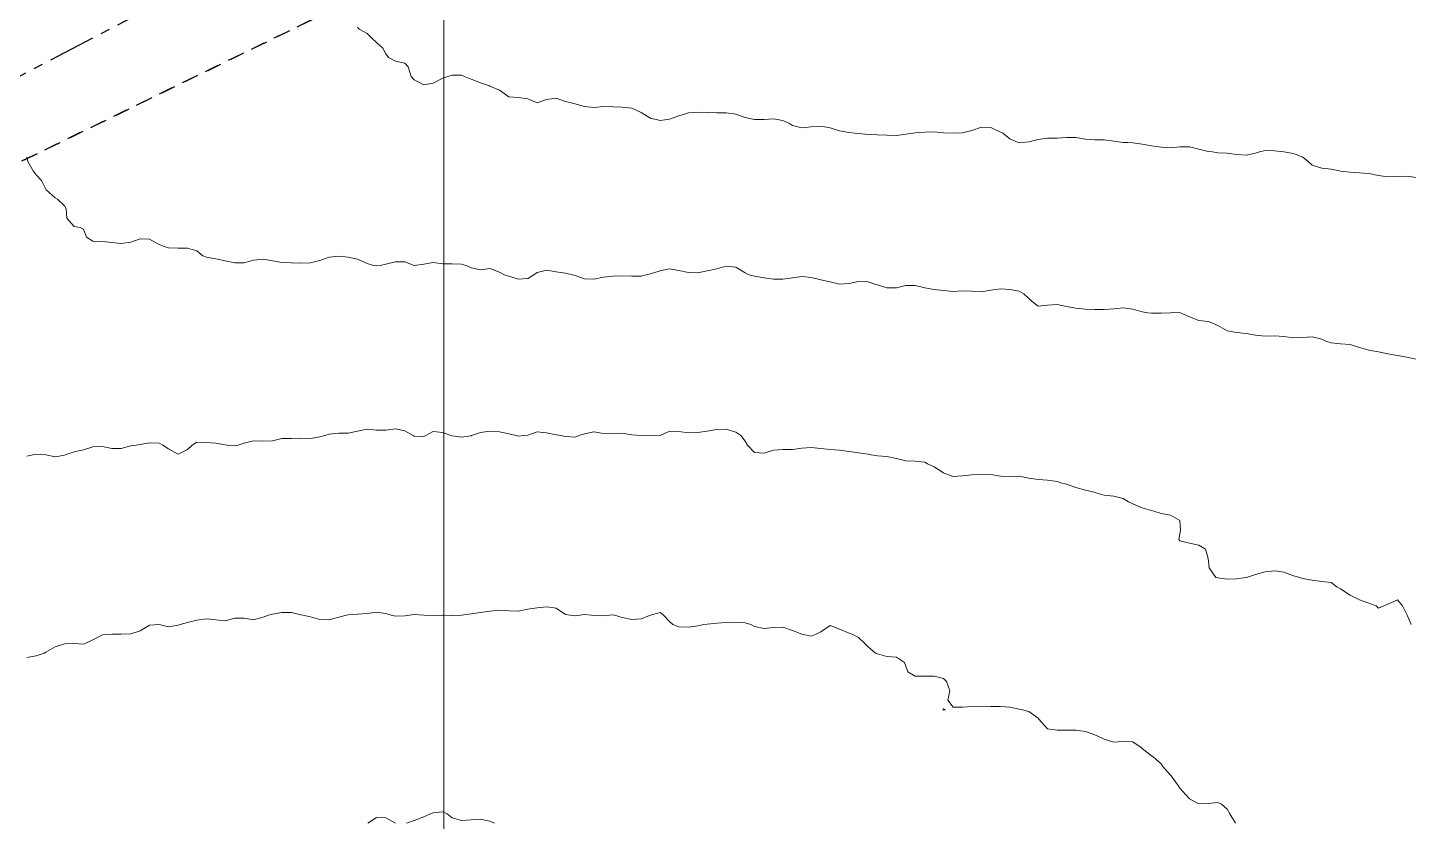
# Model space of a CAD drawing. Header units: centimetres. Extents: x 0 to 642158, y -847 to 649707.
# Drawn here: x 617344.8 to 617417.8, y 620589.3 to 620631.3 of the extents above; entities that cross this region are included whole.
import ezdxf

# ---------------------------------------------------------------- set-up
doc = ezdxf.new("R2010")
doc.units = ezdxf.units.CM
doc.header["$MEASUREMENT"] = 0
doc.linetypes.add('CENTERX2', pattern=[4, 2.5, -0.5, 0.5, -0.5])
doc.linetypes.add('JIS_02_0.7', pattern=[1.35, 0.75, -0.6])
for name, color, linetype, lineweight in [('MEV_grille', 254, 'Continuous', 9), ('WAL_parcellaire agricole', 7, 'JIS_02_0.7', 25), ('WAL_topographie 0.5', 253, 'Continuous', 20)]:
    doc.layers.add(name, color=color, linetype=linetype, lineweight=lineweight)
doc.layers.add('SPW_parcellaire cadastral', color=7, linetype='CENTERX2', lineweight=25, true_color=0xff0542)

# ---------------------------------------------------------------- blocks, each defined once
blk = doc.blocks.new('*U112')
at = {"layer": 'MEV_grille', "transparency": 33554687}
blk.add_lwpolyline([(0, 1825.476), (0, -1825.476)], dxfattribs=at)
blk = doc.blocks.new('*U113')
at = {"layer": 'MEV_grille', "color": 0, "linetype": 'ByBlock', "lineweight": -2, "transparency": 16777216}
blk.add_blockref('*U112', (2000, 0), dxfattribs=at)

msp = doc.modelspace()

# ---------------------------------------------------------------- linework, layer by layer
at = {"layer": 'SPW_parcellaire cadastral'}
msp.add_lwpolyline([(617460.602, 620389.063), (617403.797, 620447.392), (617307.032, 620609.235), (617461.462, 620689.988)], dxfattribs=at)
at = {"layer": 'WAL_parcellaire agricole'}
for points in [[(617309.438, 620607.195), (617305.901, 620612.93), (617403.769, 620661.316), (617465.14, 620690.573), (617468.944, 620684.892), (617309.438, 620607.195)], [(617433.096, 620366.614), (617410.173, 620419.069), (617401.171, 620440.192), (617383.167, 620474.94), (617355.661, 620521.186), (617334.032, 620558.809), (617324.53, 620577.932), (617310.527, 620605.43), (617309.438, 620607.195), (617468.944, 620684.892)]]:
    msp.add_lwpolyline(points, dxfattribs=at)
at = {"layer": 'WAL_topographie 0.5'}
for points in [[(617362.25, 620631.361), (617362.341, 620631.25), (617362.75, 620631.025), (617363.025, 620630.75), (617363.25, 620630.545), (617363.592, 620630.25), (617363.75, 620629.95), (617363.883, 620629.75), (617364.25, 620629.554), (617364.75, 620629.446), (617364.927, 620629.25), (617365.083, 620628.75), (617365.25, 620628.568), (617365.75, 620628.297), (617366.25, 620628.396), (617366.75, 620628.654), (617367.031, 620628.75), (617367.25, 620628.814), (617367.75, 620628.806), (617367.897, 620628.75), (617368.25, 620628.604), (617368.75, 620628.413), (617369.221, 620628.25), (617369.25, 620628.238), (617369.75, 620628.024), (617370.119, 620627.75), (617370.25, 620627.669), (617370.75, 620627.636), (617371.25, 620627.568), (617371.75, 620627.353), (617372.25, 620627.526), (617372.75, 620627.605), (617373.25, 620627.424), (617373.75, 620627.306), (617373.929, 620627.25), (617374.25, 620627.16), (617374.75, 620627.096), (617375.25, 620627.148), (617375.75, 620627.147), (617376.25, 620627.123), (617376.75, 620627.069), (617377.25, 620626.846), (617377.391, 620626.75), (617377.75, 620626.541), (617378.25, 620626.414), (617378.75, 620626.483), (617379.25, 620626.67), (617379.536, 620626.75), (617379.75, 620626.82), (617380.25, 620626.85), (617380.75, 620626.835), (617381.25, 620626.82), (617381.75, 620626.818), (617382.25, 620626.75), (617382.25, 620626.75), (617382.75, 620626.583), (617383.25, 620626.477), (617383.75, 620626.464), (617384.25, 620626.5), (617384.75, 620626.417), (617385.094, 620626.25), (617385.25, 620626.157), (617385.75, 620626.029), (617386.25, 620626.083), (617386.75, 620626.12), (617387.25, 620626.037), (617387.75, 620625.865), (617388.25, 620625.775), (617388.55, 620625.75), (617388.75, 620625.731), (617389.25, 620625.667), (617389.75, 620625.664), (617390.25, 620625.648), (617390.75, 620625.627), (617391.25, 620625.694), (617391.639, 620625.75), (617391.75, 620625.765), (617392.25, 620625.807), (617392.75, 620625.808), (617393.25, 620625.772), (617393.75, 620625.75), (617394.25, 620625.767), (617394.75, 620625.882), (617395.25, 620626.071), (617395.75, 620626.046), (617396.25, 620625.8), (617396.375, 620625.75), (617396.75, 620625.45), (617397.194, 620625.25), (617397.25, 620625.239), (617397.417, 620625.25), (617397.75, 620625.28), (617398.25, 620625.405), (617398.75, 620625.49), (617399.25, 620625.483), (617399.75, 620625.509), (617400.25, 620625.521), (617400.75, 620625.424), (617401.25, 620625.398), (617401.75, 620625.391), (617402.25, 620625.317), (617402.75, 620625.259), (617403, 620625.25), (617403.25, 620625.241), (617403.75, 620625.171), (617404.25, 620625.083), (617404.75, 620625.005), (617405.25, 620624.976), (617405.75, 620625.032), (617406.25, 620625.023), (617406.75, 620624.907), (617407.25, 620624.782), (617407.464, 620624.75), (617407.75, 620624.712), (617408.25, 620624.689), (617408.75, 620624.612), (617409.25, 620624.576), (617409.75, 620624.694), (617409.964, 620624.75), (617410.25, 620624.827), (617410.75, 620624.817), (617411.25, 620624.75), (617411.25, 620624.75), (617411.75, 620624.676), (617412.25, 620624.469), (617412.53, 620624.25), (617412.75, 620624.046), (617413.25, 620623.893), (617413.75, 620623.842), (617414.188, 620623.75), (617414.25, 620623.741), (617414.75, 620623.685), (617415.25, 620623.644), (617415.75, 620623.606), (617416.25, 620623.51), (617416.75, 620623.435), (617417.25, 620623.454), (617417.75, 620623.473), (617418.25, 620623.407)], [(617344.75, 620624.481), (617344.81, 620624.25), (617345.088, 620623.75), (617345.25, 620623.538), (617345.528, 620623.25), (617345.75, 620622.788), (617345.773, 620622.75), (617346.25, 620622.33), (617346.375, 620622.25), (617346.75, 620621.897), (617346.828, 620621.75), (617346.875, 620621.25), (617347.25, 620620.809), (617347.583, 620620.75), (617347.75, 620620.667), (617347.906, 620620.25), (617348.25, 620620.03), (617348.75, 620620.02), (617349.25, 620619.964), (617349.75, 620619.91), (617350.25, 620619.982), (617350.75, 620620.164), (617351.25, 620620.136), (617351.75, 620619.853), (617352.016, 620619.75), (617352.25, 620619.675), (617352.75, 620619.655), (617353.25, 620619.663), (617353.75, 620619.528), (617354.062, 620619.25), (617354.25, 620619.196), (617354.75, 620619.097), (617355.25, 620619), (617355.75, 620618.886), (617356.25, 620618.88), (617356.75, 620619.02), (617357.25, 620619.087), (617357.75, 620618.987), (617358.25, 620618.901), (617358.75, 620618.882), (617359.25, 620618.865), (617359.75, 620618.896), (617360.25, 620619.017), (617360.75, 620619.193), (617361.25, 620619.24), (617361.75, 620619.192), (617362.25, 620619.083), (617362.75, 620618.847), (617363.083, 620618.75), (617363.25, 620618.722), (617363.438, 620618.75), (617363.75, 620618.818), (617364.25, 620618.939), (617364.75, 620618.944), (617365.25, 620618.75), (617365.75, 620618.825), (617366.25, 620618.898), (617366.75, 620618.826), (617367.25, 620618.839), (617367.75, 620618.821), (617367.987, 620618.75), (617368.25, 620618.615), (617368.75, 620618.51), (617369.25, 620618.583), (617369.75, 620618.386), (617370.023, 620618.25), (617370.25, 620618.181), (617370.75, 620618.032), (617371.25, 620618.062), (617371.576, 620618.25), (617371.75, 620618.379), (617372.25, 620618.494), (617372.75, 620618.406), (617373.25, 620618.342), (617373.625, 620618.25), (617373.75, 620618.215), (617374.25, 620618.041), (617374.75, 620618.019), (617375.25, 620618.128), (617375.75, 620618.183), (617376.25, 620618.2), (617376.75, 620618.189), (617377.25, 620618.19), (617377.519, 620618.25), (617377.75, 620618.304), (617378.25, 620618.472), (617378.75, 620618.567), (617379.25, 620618.488), (617379.75, 620618.381), (617380.25, 620618.361), (617380.75, 620618.468), (617381.25, 620618.575), (617381.75, 620618.718), (617382.25, 620618.667), (617382.75, 620618.354), (617382.958, 620618.25), (617383.25, 620618.177), (617383.75, 620618.098), (617384.25, 620618.03), (617384.75, 620618.019), (617385.25, 620618.092), (617385.75, 620618.171), (617386.25, 620618.112), (617386.75, 620617.99), (617387.25, 620617.885), (617387.75, 620617.762), (617388.25, 620617.786), (617388.75, 620617.906), (617389.25, 620617.889), (617389.667, 620617.75), (617389.75, 620617.722), (617390.25, 620617.56), (617390.75, 620617.56), (617391.25, 620617.681), (617391.75, 620617.689), (617392.25, 620617.567), (617392.75, 620617.483), (617393.25, 620617.42), (617393.75, 620617.37), (617394.25, 620617.408), (617394.75, 620617.386), (617395.25, 620617.357), (617395.75, 620617.446), (617396.25, 620617.518), (617396.75, 620617.479), (617397.25, 620617.391), (617397.487, 620617.25), (617397.75, 620617), (617398.044, 620616.75), (617398.25, 620616.598), (617398.75, 620616.656), (617399.25, 620616.682), (617399.75, 620616.58), (617400.25, 620616.485), (617400.75, 620616.442), (617401.25, 620616.417), (617401.75, 620616.423), (617402.25, 620616.46), (617402.75, 620616.506), (617403.25, 620616.433), (617403.75, 620616.291), (617404.05, 620616.25), (617404.25, 620616.229), (617404.75, 620616.222), (617405.25, 620616.25), (617405.25, 620616.25), (617405.75, 620616.26), (617405.786, 620616.25), (617406.25, 620616.04), (617406.75, 620615.845), (617407.25, 620615.786), (617407.35, 620615.75), (617407.75, 620615.568), (617408.25, 620615.291), (617408.464, 620615.25), (617408.75, 620615.206), (617409.25, 620615.15), (617409.75, 620615.066), (617410.25, 620615.012), (617410.75, 620615.03), (617411.25, 620614.992), (617411.75, 620614.922), (617412.25, 620614.939), (617412.75, 620614.967), (617413.25, 620614.85), (617413.459, 620614.75), (617413.75, 620614.65), (617414.25, 620614.606), (617414.75, 620614.571), (617415.25, 620614.41), (617415.75, 620614.261), (617415.834, 620614.25), (617416.25, 620614.181), (617416.75, 620614.083), (617417.25, 620613.981), (617417.75, 620613.899), (617418.25, 620613.788)], [(617344.75, 620608.655), (617345.15, 620608.75), (617345.25, 620608.769), (617345.5, 620608.75), (617345.75, 620608.734), (617346.25, 620608.62), (617346.75, 620608.715), (617346.841, 620608.75), (617347.25, 620608.891), (617347.75, 620608.991), (617348.25, 620609.15), (617348.75, 620609.171), (617349.25, 620609.067), (617349.75, 620609.071), (617350.25, 620609.2), (617350.536, 620609.25), (617350.75, 620609.281), (617351.25, 620609.359), (617351.75, 620609.347), (617351.944, 620609.25), (617352.25, 620609.046), (617352.75, 620608.773), (617353.25, 620609.016), (617353.5, 620609.25), (617353.75, 620609.409), (617354.25, 620609.385), (617354.75, 620609.344), (617355.25, 620609.264), (617355.35, 620609.25), (617355.75, 620609.202), (617355.932, 620609.25), (617356.25, 620609.345), (617356.75, 620609.479), (617357.25, 620609.454), (617357.75, 620609.466), (617358.25, 620609.597), (617358.75, 620609.597), (617359.25, 620609.573), (617359.75, 620609.6), (617360.25, 620609.682), (617360.513, 620609.75), (617360.75, 620609.821), (617361.25, 620609.883), (617361.75, 620609.879), (617362.25, 620609.981), (617362.75, 620610.087), (617363.25, 620610.029), (617363.75, 620610.034), (617364.25, 620610.103), (617364.75, 620610.01), (617365.198, 620609.75), (617365.25, 620609.717), (617365.75, 620609.697), (617365.855, 620609.75), (617366.25, 620609.964), (617366.75, 620609.913), (617367.187, 620609.75), (617367.25, 620609.731), (617367.75, 620609.665), (617368.25, 620609.741), (617368.278, 620609.75), (617368.75, 620609.91), (617369.25, 620609.988), (617369.75, 620609.947), (617370.25, 620609.848), (617370.643, 620609.75), (617370.75, 620609.722), (617371.051, 620609.75), (617371.25, 620609.776), (617371.75, 620609.943), (617372.25, 620609.896), (617372.75, 620609.798), (617373, 620609.75), (617373.25, 620609.699), (617373.75, 620609.665), (617373.969, 620609.75), (617374.25, 620609.848), (617374.75, 620609.94), (617375.25, 620609.859), (617375.75, 620609.848), (617376.25, 620609.883), (617376.75, 620609.792), (617377.25, 620609.75), (617377.75, 620609.767), (617378.25, 620609.75), (617378.75, 620609.989), (617379.25, 620609.974), (617379.75, 620609.894), (617380.25, 620609.92), (617380.75, 620609.976), (617381.25, 620610.066), (617381.75, 620610.09), (617382.25, 620609.923), (617382.523, 620609.75), (617382.75, 620609.462), (617382.867, 620609.25), (617383.25, 620608.859), (617383.75, 620608.827), (617384.25, 620608.985), (617384.75, 620609.014), (617385.25, 620609.013), (617385.75, 620609.083), (617386.25, 620609.112), (617386.75, 620609.075), (617387.25, 620609.022), (617387.75, 620608.98), (617388.25, 620608.909), (617388.75, 620608.844), (617389.25, 620608.767), (617389.306, 620608.75), (617389.75, 620608.681), (617390.25, 620608.639), (617390.75, 620608.54), (617391.25, 620608.421), (617391.75, 620608.405), (617392.25, 620608.338), (617392.402, 620608.25), (617392.75, 620608.093), (617393.25, 620607.783), (617393.322, 620607.75), (617393.75, 620607.58), (617394.25, 620607.613), (617394.75, 620607.679), (617395.25, 620607.706), (617395.75, 620607.687), (617396.25, 620607.606), (617396.75, 620607.586), (617397.25, 620607.604), (617397.75, 620607.5), (617398.25, 620607.426), (617398.75, 620607.397), (617399.25, 620607.321), (617399.458, 620607.25), (617399.75, 620607.172), (617400.25, 620607.006), (617400.75, 620606.869), (617401.204, 620606.75), (617401.25, 620606.733), (617401.75, 620606.604), (617402.25, 620606.546), (617402.75, 620606.421), (617403.036, 620606.25), (617403.25, 620606.132), (617403.75, 620605.928), (617404.25, 620605.784), (617404.365, 620605.75), (617404.75, 620605.631), (617405.25, 620605.536), (617405.75, 620605.25), (617405.75, 620605.25), (617405.785, 620604.75), (617405.75, 620604.55), (617405.696, 620604.25), (617405.75, 620604.175), (617406.25, 620604.058), (617406.75, 620603.946), (617407.094, 620603.75), (617407.25, 620603.25), (617407.25, 620603.25), (617407.288, 620602.75), (617407.645, 620602.25), (617407.75, 620602.219), (617408.25, 620602.164), (617408.75, 620602.18), (617409.25, 620602.243), (617409.274, 620602.25), (617409.75, 620602.395), (617410.25, 620602.541), (617410.75, 620602.591), (617411.25, 620602.526), (617411.75, 620602.33), (617412.096, 620602.25), (617412.25, 620602.194), (617412.75, 620602.11), (617413.25, 620602.033), (617413.75, 620601.985), (617414.058, 620601.75), (617414.25, 620601.646), (617414.75, 620601.315), (617414.855, 620601.25), (617415.25, 620601.067), (617415.75, 620600.893), (617416.125, 620600.75), (617416.25, 620600.625), (617416.536, 620600.75), (617416.75, 620600.829), (617417.25, 620601.06), (617417.521, 620600.75), (617417.75, 620600.292), (617417.765, 620600.25), (617417.982, 620599.75)], [(617344.75, 620598.02), (617345.25, 620598.107), (617345.662, 620598.25), (617345.75, 620598.287), (617346.25, 620598.58), (617346.75, 620598.732), (617347.25, 620598.75), (617347.25, 620598.75), (617347.25, 620598.75), (617347.75, 620598.711), (617347.837, 620598.75), (617348.25, 620598.952), (617348.75, 620599.211), (617349.25, 620599.25), (617349.25, 620599.25), (617349.75, 620599.25), (617350.25, 620599.259), (617350.75, 620599.423), (617351.25, 620599.728), (617351.75, 620599.75), (617351.75, 620599.75), (617351.75, 620599.75), (617352.25, 620599.641), (617352.75, 620599.716), (617352.857, 620599.75), (617353.25, 620599.867), (617353.75, 620599.982), (617354.25, 620600.05), (617354.75, 620600), (617355.25, 620599.947), (617355.75, 620600.088), (617356.25, 620600.095), (617356.75, 620600), (617357.25, 620600.147), (617357.542, 620600.25), (617357.75, 620600.296), (617358.25, 620600.386), (617358.75, 620600.388), (617359.25, 620600.274), (617359.35, 620600.25), (617359.75, 620600.167), (617360.25, 620600.03), (617360.75, 620600.011), (617361.25, 620600.153), (617361.656, 620600.25), (617361.75, 620600.272), (617362.25, 620600.302), (617362.75, 620600.342), (617363.25, 620600.403), (617363.75, 620600.331), (617364.028, 620600.25), (617364.25, 620600.191), (617364.75, 620600.218), (617365, 620600.25), (617365.25, 620600.294), (617365.75, 620600.25), (617365.751, 620600.25), (617366.25, 620600.239), (617366.749, 620600.25), (617366.75, 620600.25), (617366.751, 620600.25), (617367.25, 620600.239), (617367.749, 620600.25), (617367.75, 620600.25), (617368.25, 620600.318), (617368.75, 620600.393), (617369.25, 620600.471), (617369.75, 620600.521), (617370.25, 620600.479), (617370.75, 620600.461), (617371.25, 620600.569), (617371.75, 620600.641), (617372.25, 620600.693), (617372.75, 620600.618), (617373.25, 620600.289), (617373.499, 620600.25), (617373.75, 620600.21), (617374, 620600.25), (617374.25, 620600.283), (617374.625, 620600.25), (617374.75, 620600.237), (617375.25, 620600.215), (617375.583, 620600.25), (617375.75, 620600.267), (617375.833, 620600.25), (617376.25, 620600.131), (617376.75, 620600.025), (617377.25, 620600.054), (617377.75, 620600.25), (617377.75, 620600.25), (617378.25, 620600.401), (617378.435, 620600.25), (617378.75, 620599.923), (617378.93, 620599.75), (617379.25, 620599.632), (617379.75, 620599.618), (617380.25, 620599.696), (617380.568, 620599.75), (617380.75, 620599.781), (617381.25, 620599.837), (617381.75, 620599.858), (617382.25, 620599.883), (617382.75, 620599.85), (617383.058, 620599.75), (617383.25, 620599.657), (617383.75, 620599.547), (617384.25, 620599.605), (617384.75, 620599.621), (617385.25, 620599.438), (617385.75, 620599.25), (617385.75, 620599.25), (617386.25, 620599.137), (617386.5, 620599.25), (617386.75, 620599.369), (617387.25, 620599.697), (617387.75, 620599.517), (617388.25, 620599.291), (617388.417, 620599.25), (617388.75, 620599.073), (617389.073, 620598.75), (617389.25, 620598.583), (617389.65, 620598.25), (617389.75, 620598.2), (617390.25, 620598.067), (617390.75, 620598.03), (617391.187, 620597.75), (617391.25, 620597.55), (617391.35, 620597.25), (617391.75, 620597.028), (617392.25, 620597.023), (617392.75, 620597.024), (617393.25, 620596.904), (617393.404, 620596.75), (617393.578, 620596.25), (617393.472, 620595.75), (617393.75, 620595.393), (617394.25, 620595.39), (617394.75, 620595.422), (617395.25, 620595.432), (617395.75, 620595.413), (617396.25, 620595.419), (617396.75, 620595.386), (617397.25, 620595.281), (617397.417, 620595.25), (617397.75, 620595.159), (617398.25, 620594.798), (617398.287, 620594.75), (617398.729, 620594.25), (617398.75, 620594.238), (617399.25, 620594.167), (617399.75, 620594.171), (617400.25, 620594.165), (617400.75, 620594.099), (617401.25, 620593.921), (617401.639, 620593.75), (617401.75, 620593.699), (617402.25, 620593.534), (617402.75, 620593.572), (617403.25, 620593.543), (617403.694, 620593.25), (617403.75, 620593.196), (617404.25, 620592.815), (617404.333, 620592.75), (617404.75, 620592.393), (617404.853, 620592.25), (617405.25, 620591.794), (617405.281, 620591.75), (617405.648, 620591.25), (617405.75, 620591.109), (617406.053, 620590.75), (617406.25, 620590.536), (617406.75, 620590.273), (617407.25, 620590.285), (617407.75, 620590.35), (617407.956, 620590.25), (617408.25, 620589.987), (617408.395, 620589.75), (617408.685, 620589.25)], [(617393.25, 620595.235), (617393.35, 620595.25), (617393.25, 620595.306), (617393.214, 620595.25), (617393.25, 620595.235)], [(617362.786, 620589.25), (617363.25, 620589.545), (617363.75, 620589.538), (617364.25, 620589.25)], [(617364.841, 620589.25), (617365.25, 620589.391), (617365.75, 620589.579), (617366.111, 620589.75), (617366.25, 620589.798), (617366.75, 620589.841), (617366.985, 620589.75), (617367.25, 620589.536), (617367.75, 620589.39), (617368.25, 620589.427), (617368.75, 620589.457), (617369.25, 620589.361), (617369.5, 620589.25)]]:
    msp.add_lwpolyline(points, dxfattribs=at)

# ---------------------------------------------------------------- block references
at = {"layer": 'MEV_grille', "transparency": 33554687}
msp.add_blockref('*U113', (615366.814, 620593.644), dxfattribs=at)

doc.saveas('drawing.dxf')
